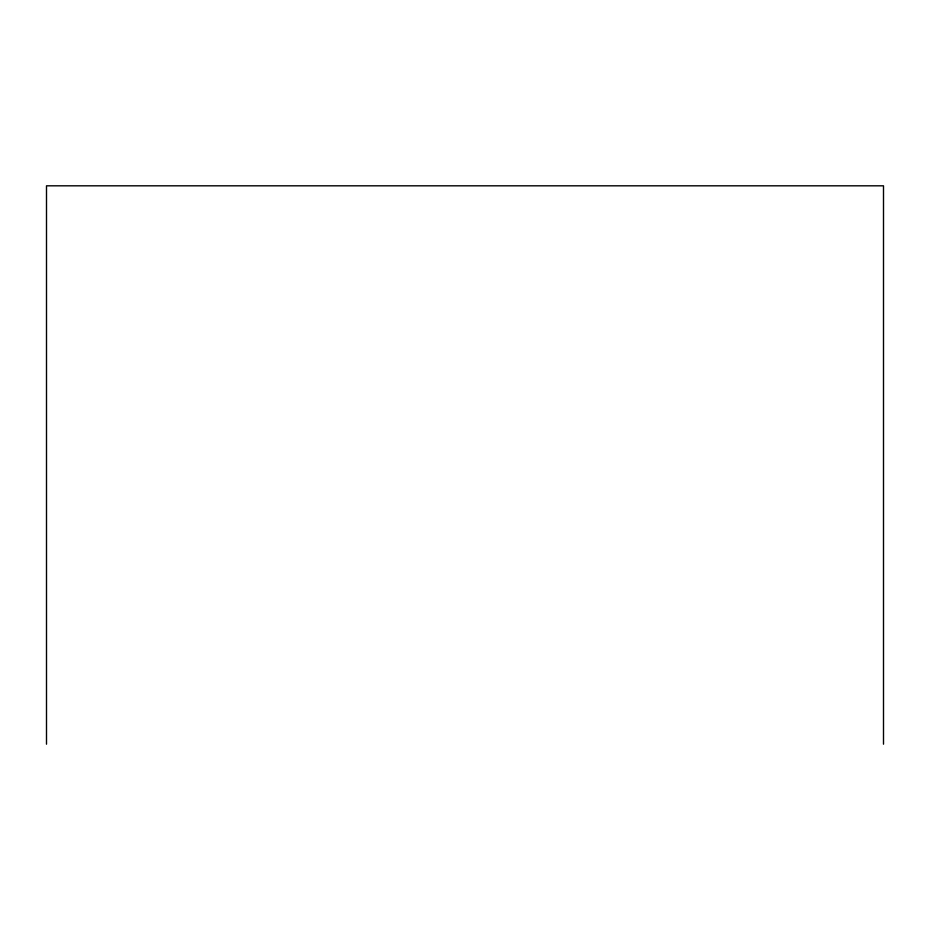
<?xml version="1.0" encoding="UTF-8"?>
<svg xmlns="http://www.w3.org/2000/svg" width="930" height="930" viewBox="0 0 930 930"><rect width="100%" height="100%" fill="white"/><g stroke="black" fill="none" stroke-linecap="round" stroke-linejoin="round"><path stroke-width="1.4" d="M883.5 744.186L883.5 185.814L46.5 185.814L46.5 744.186"/></g></svg>
